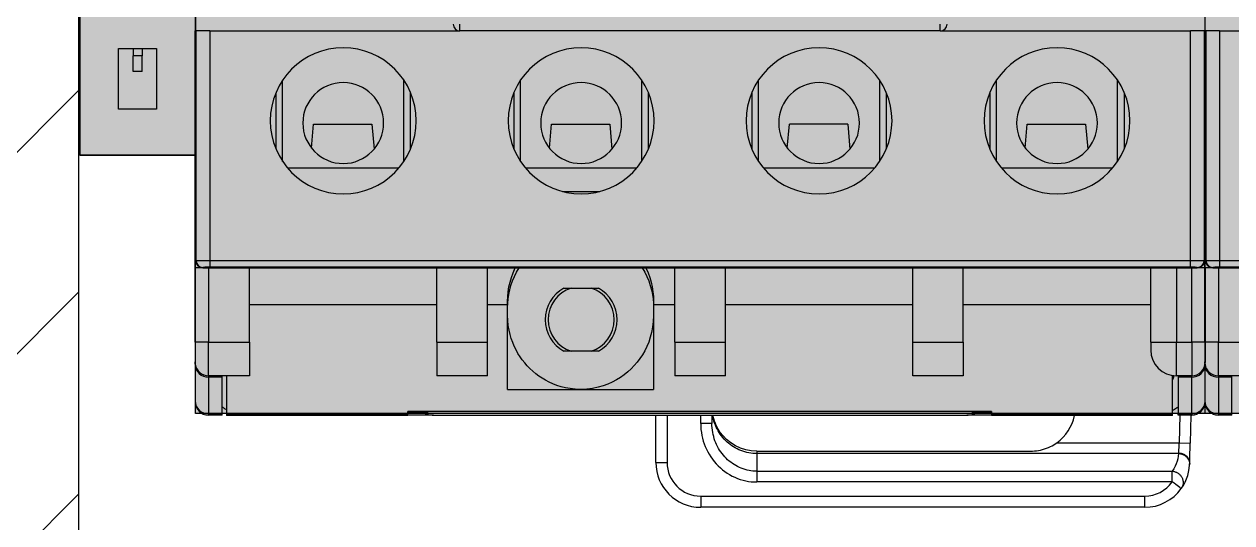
# Model space of a CAD drawing. Extents: x 20 to 1829, y -86 to 701.
# Drawn here: x 1203.9 to 1257.7, y 106.4 to 128.6 of the extents above; entities that cross this region are included whole.
import ezdxf

# ---------------------------------------------------------------- set-up
doc = ezdxf.new("R2010")
doc.units = 0
doc.layers.add('MAIN-1', color=7, linetype='Continuous')
doc.layers.add('SYMS', color=7, linetype='Continuous')

# ---------------------------------------------------------------- blocks, each defined once
blk = doc.blocks.new('clipfix_35_5-select__2', base_point=(-147.547, 71.306))
at = {"color": 7, "linetype": 'Continuous'}
for p, q in [((-147.547, 76.456), (-147.547, 71.306)), ((-141.281, 76.456), (-147.547, 76.456)), ((-141.281, 71.306), (-141.281, 76.456)), ((-140.345, 76.456), (-141.281, 76.456)), ((-140.345, 71.306), (-140.345, 76.456)), ((-140.244, 76.456), (-140.345, 76.456)), ((-140.244, 76.456), (-140.244, 71.306)), ((-139.986, 76.456), (-140.244, 76.456)), ((-139.986, 76.456), (-139.986, 71.306)), ((-132.965, 76.456), (-139.986, 76.456)), ((-132.965, 76.456), (-132.247, 76.456)), ((-132.965, 71.306), (-132.965, 76.456)), ((-132.247, 75.881), (-132.247, 76.456)), ((-132.247, 76.456), (-124.247, 76.456)), ((-124.247, 76.456), (-124.247, 75.881)), ((-124.247, 76.456), (-123.528, 76.456)), ((-123.528, 76.456), (-121.856, 76.456)), ((-123.528, 71.306), (-123.528, 76.456)), ((-120.931, 76.456), (-121.856, 76.456)), ((-121.856, 76.456), (-121.856, 71.306)), ((-115.557, 76.456), (-120.931, 76.456)), ((-120.931, 76.456), (-120.931, 71.306)), ((-115.557, 76.456), (-115.557, 71.306)), ((-114.737, 76.456), (-115.557, 76.456)), ((-114.737, 71.306), (-114.737, 76.456)), ((-114.737, 76.456), (-106.507, 76.456)), ((-106.507, 76.456), (-106.507, 71.306)), ((-106.507, 76.456), (-106.249, 76.456)), ((-106.249, 71.306), (-106.249, 76.456)), ((-106.249, 76.456), (-106.148, 76.456)), ((-105.212, 76.456), (-106.148, 76.456)), ((-106.148, 71.306), (-106.148, 76.456)), ((-105.212, 76.456), (-98.947, 76.456)), ((-105.212, 71.306), (-105.212, 76.456)), ((-98.947, 71.306), (-98.947, 76.456)), ((-132.247, 71.881), (-132.247, 75.881)), ((-132.247, 75.881), (-129.097, 75.881)), ((-129.097, 75.881), (-129.097, 71.881)), ((-127.397, 75.881), (-124.247, 75.881)), ((-127.397, 71.881), (-127.397, 75.881)), ((-124.247, 75.881), (-124.247, 71.881)), ((-120.022, 75.631), (-116.572, 75.631)), ((-120.022, 74.081), (-120.022, 75.631)), ((-116.572, 75.631), (-116.572, 74.081)), ((-144.647, 73.031), (-144.647, 74.731)), ((-144.647, 74.731), (-141.747, 74.731)), ((-141.747, 74.731), (-141.747, 74.081)), ((-137.397, 74.731), (-134.697, 74.731)), ((-137.397, 73.031), (-137.397, 74.731)), ((-134.697, 74.731), (-134.697, 73.031)), ((-111.797, 74.731), (-109.097, 74.731)), ((-111.797, 73.031), (-111.797, 74.731)), ((-109.097, 74.731), (-109.097, 73.031)), ((-103.697, 74.081), (-103.697, 74.731)), ((-103.697, 74.731), (-100.997, 74.731)), ((-100.997, 74.731), (-100.997, 73.031)), ((-142.261, 74.081), (-142.392, 74.081)), ((-142.392, 73.681), (-142.392, 74.081)), ((-142.261, 74.081), (-142.261, 73.681)), ((-142.261, 74.081), (-141.747, 74.081)), ((-141.747, 74.081), (-141.747, 73.681)), ((-120.022, 74.081), (-116.572, 74.081)), ((-120.022, 73.681), (-120.022, 74.081)), ((-116.572, 74.081), (-116.572, 73.681)), ((-103.697, 73.681), (-103.697, 74.081)), ((-103.697, 74.081), (-103.361, 74.081)), ((-103.361, 74.081), (-103.361, 73.681)), ((-102.661, 74.081), (-103.361, 74.081)), ((-102.661, 74.081), (-102.661, 73.681)), ((-142.261, 73.681), (-142.392, 73.681)), ((-142.261, 73.681), (-141.747, 73.681)), ((-141.747, 73.681), (-141.747, 73.031)), ((-120.022, 73.681), (-116.572, 73.681)), ((-120.022, 72.131), (-120.022, 73.681)), ((-116.572, 73.681), (-116.572, 72.131)), ((-103.697, 73.681), (-103.361, 73.681)), ((-103.697, 73.031), (-103.697, 73.681)), ((-102.661, 73.681), (-103.361, 73.681)), ((-141.747, 73.031), (-144.647, 73.031)), ((-134.697, 73.031), (-137.397, 73.031)), ((-109.097, 73.031), (-111.797, 73.031)), ((-100.997, 73.031), (-103.697, 73.031)), ((-116.572, 72.131), (-120.022, 72.131)), ((-129.097, 71.881), (-132.247, 71.881)), ((-132.247, 71.306), (-132.247, 71.881)), ((-124.247, 71.881), (-127.397, 71.881)), ((-124.247, 71.881), (-124.247, 71.306)), ((-141.281, 71.306), (-147.547, 71.306)), ((-140.345, 71.306), (-141.281, 71.306)), ((-140.244, 71.306), (-140.345, 71.306)), ((-139.986, 71.306), (-140.244, 71.306)), ((-132.965, 71.306), (-139.986, 71.306)), ((-132.965, 71.306), (-132.247, 71.306)), ((-132.247, 71.306), (-124.247, 71.306)), ((-124.247, 71.306), (-123.528, 71.306)), ((-123.528, 71.306), (-121.856, 71.306)), ((-121.856, 71.306), (-120.931, 71.306)), ((-120.931, 71.306), (-115.557, 71.306)), ((-115.557, 71.306), (-114.737, 71.306)), ((-114.737, 71.306), (-106.507, 71.306)), ((-106.507, 71.306), (-106.249, 71.306)), ((-106.249, 71.306), (-106.148, 71.306)), ((-105.212, 71.306), (-106.148, 71.306)), ((-105.212, 71.306), (-98.947, 71.306))]:
    blk.add_line(p, q, dxfattribs=at)

msp = doc.modelspace()

# ---------------------------------------------------------------- hatches: boundary and pattern name
at = {"layer": 'SYMS', "true_color": 0x8fbdb9}
h = msp.add_hatch(dxfattribs=at)
h.set_pattern_fill('ANSI31', color=253, scale=2)
h.set_pattern_definition([(45, (-14.827, -493.8804), (-4.490128, 4.490128), [])])
h.paths.add_polyline_path([(1206.354, 335.624), (1181.354, 335.624), (1181.354, 57.088), (1206.354, 57.088)])
h = msp.add_hatch(color=253, dxfattribs=at)
h.dxf.hatch_style = 1
h.paths.add_polyline_path([(1211.538, 111.226), (1256.515, 111.226), (1256.515, 181.726), (1211.538, 181.726)])
h = msp.add_hatch(color=253, dxfattribs=at)
h.dxf.hatch_style = 1
h.paths.add_polyline_path([(1256.526, 111.226), (1301.504, 111.226), (1301.504, 181.726), (1256.526, 181.726)])
h = msp.add_hatch(color=253, dxfattribs=at)
h.dxf.hatch_style = 1
h.paths.add_polyline_path([(1211.538, 171.33), (1206.388, 171.33), (1206.388, 122.73), (1211.538, 122.73)])

# ---------------------------------------------------------------- linework, layer by layer
at = {"layer": 'MAIN-1'}
for p, q in [((1211.526, 131.356), (1211.526, 128.256)), ((1256.515, 131.356), (1256.515, 128.256)), ((1256.526, 128.256), (1256.526, 131.356)), ((1211.875, 128.256), (1211.526, 128.256)), ((1211.526, 117.706), (1211.526, 128.256)), ((1211.576, 118.027), (1211.576, 128.256)), ((1212.176, 128.256), (1211.875, 128.256)), ((1212.176, 128.256), (1223.326, 128.256)), ((1212.176, 128.256), (1212.176, 118.043)), ((1223.326, 128.256), (1223.326, 128.556)), ((1244.726, 128.256), (1223.326, 128.256)), ((1244.726, 128.256), (1244.726, 128.556)), ((1244.726, 128.256), (1255.876, 128.256)), ((1255.876, 118.043), (1255.876, 128.256)), ((1256.178, 128.256), (1255.876, 128.256)), ((1256.526, 128.256), (1256.177, 128.256)), ((1256.476, 128.256), (1256.476, 118.027)), ((1256.864, 128.256), (1256.515, 128.256)), ((1256.515, 117.706), (1256.515, 128.256)), ((1256.526, 117.706), (1256.526, 128.256)), ((1256.565, 118.027), (1256.565, 128.256)), ((1257.165, 128.256), (1256.864, 128.256)), ((1257.165, 128.256), (1268.315, 128.256)), ((1257.165, 128.256), (1257.165, 118.043)), ((1215.426, 122.447), (1215.426, 126.065)), ((1220.826, 122.447), (1220.826, 126.065)), ((1226.026, 122.447), (1226.026, 126.065)), ((1231.426, 122.447), (1231.426, 126.065)), ((1236.626, 122.447), (1236.626, 126.065)), ((1242.026, 122.447), (1242.026, 126.065)), ((1247.226, 122.447), (1247.226, 126.065)), ((1252.626, 122.447), (1252.626, 126.065)), ((1215.126, 125.506), (1215.126, 123.006)), ((1217.138, 125.66), (1217.138, 125.66)), ((1217.301, 125.755), (1217.301, 125.755)), ((1221.126, 123.006), (1221.126, 125.506)), ((1225.726, 125.506), (1225.726, 123.006)), ((1231.726, 123.006), (1231.726, 125.506)), ((1236.326, 125.506), (1236.326, 123.006)), ((1242.326, 123.006), (1242.326, 125.506)), ((1246.926, 125.506), (1246.926, 123.006)), ((1252.926, 123.006), (1252.926, 125.506)), ((1216.71, 123.045), (1216.801, 124.112)), ((1216.801, 124.112), (1219.401, 124.112)), ((1219.401, 124.112), (1219.498, 122.99)), ((1227.31, 123.045), (1227.401, 124.112)), ((1227.401, 124.112), (1230.001, 124.112)), ((1230.001, 124.112), (1230.098, 122.99)), ((1237.91, 123.045), (1238.001, 124.112)), ((1240.601, 124.112), (1238.001, 124.112)), ((1240.601, 124.112), (1240.698, 122.99)), ((1248.51, 123.045), (1248.601, 124.112)), ((1248.601, 124.112), (1251.201, 124.112)), ((1251.201, 124.112), (1251.298, 122.99)), ((1215.646, 122.156), (1220.607, 122.156)), ((1226.246, 122.156), (1231.207, 122.156)), ((1236.846, 122.156), (1241.807, 122.156)), ((1247.446, 122.156), (1252.407, 122.156)), ((1227.895, 121.114), (1229.558, 121.114)), ((1211.576, 118.027), (1211.577, 118.028)), ((1211.576, 118.027), (1211.576, 118.006)), ((1211.576, 118.027), (1211.576, 118.027)), ((1211.576, 118.027), (1211.576, 118.027)), ((1211.576, 118.027), (1211.576, 118.027)), ((1211.576, 118.027), (1211.576, 118.027)), ((1211.576, 118.027), (1211.576, 118.027)), ((1211.576, 118.027), (1211.576, 118.027)), ((1211.577, 117.992), (1211.576, 118.006)), ((1211.577, 118.028), (1211.579, 118.029)), ((1211.577, 118.027), (1211.577, 118.027)), ((1211.577, 118.027), (1211.577, 118.026)), ((1211.577, 118.026), (1211.577, 118.026)), ((1211.577, 118.026), (1211.577, 118.025)), ((1211.577, 118.025), (1211.577, 118.025)), ((1211.577, 118.025), (1211.577, 118.024)), ((1211.578, 117.978), (1211.577, 117.992)), ((1211.579, 117.964), (1211.578, 117.978)), ((1211.579, 118.029), (1211.582, 118.029)), ((1211.582, 117.95), (1211.579, 117.964)), ((1211.582, 118.029), (1211.587, 118.03)), ((1211.584, 117.937), (1211.582, 117.95)), ((1211.588, 117.924), (1211.584, 117.937)), ((1211.587, 118.03), (1211.593, 118.031)), ((1211.592, 117.91), (1211.588, 117.924)), ((1211.597, 117.898), (1211.592, 117.91)), ((1211.593, 118.031), (1211.6, 118.031)), ((1211.602, 117.885), (1211.597, 117.898)), ((1211.6, 118.031), (1211.608, 118.032)), ((1211.608, 117.872), (1211.602, 117.885)), ((1211.608, 118.032), (1211.617, 118.033)), ((1211.614, 117.86), (1211.608, 117.872)), ((1211.622, 117.848), (1211.614, 117.86)), ((1211.617, 118.033), (1211.628, 118.033)), ((1211.629, 117.836), (1211.622, 117.848)), ((1211.628, 118.033), (1211.64, 118.034)), ((1211.637, 117.825), (1211.629, 117.836)), ((1211.64, 118.034), (1211.652, 118.035)), ((1211.652, 118.035), (1211.667, 118.035)), ((1211.667, 118.035), (1211.682, 118.036)), ((1211.682, 118.036), (1211.698, 118.037)), ((1211.698, 118.037), (1211.715, 118.037)), ((1211.715, 118.037), (1211.733, 118.038)), ((1211.733, 118.038), (1211.752, 118.038)), ((1211.752, 118.038), (1211.772, 118.039)), ((1211.772, 118.039), (1211.793, 118.039)), ((1211.793, 118.039), (1211.815, 118.04)), ((1211.815, 118.04), (1211.837, 118.04)), ((1211.837, 118.04), (1211.86, 118.04)), ((1211.86, 118.04), (1211.884, 118.041)), ((1211.884, 118.041), (1211.909, 118.041)), ((1211.909, 118.041), (1211.934, 118.041)), ((1211.934, 118.041), (1211.959, 118.042)), ((1211.959, 118.042), (1211.986, 118.042)), ((1211.986, 118.042), (1212.012, 118.042)), ((1212.012, 118.042), (1212.039, 118.042)), ((1212.039, 118.042), (1212.066, 118.042)), ((1212.066, 118.042), (1212.093, 118.043)), ((1212.093, 118.043), (1212.121, 118.043)), ((1212.121, 118.043), (1212.149, 118.043)), ((1212.149, 118.043), (1212.176, 118.043)), ((1212.176, 118.043), (1255.876, 118.043)), ((1212.176, 118.043), (1212.176, 117.743)), ((1255.876, 117.743), (1255.876, 118.043)), ((1255.876, 118.043), (1255.904, 118.043)), ((1255.904, 118.043), (1255.932, 118.043)), ((1255.932, 118.043), (1255.96, 118.043)), ((1255.96, 118.043), (1255.987, 118.042)), ((1255.987, 118.042), (1256.014, 118.042)), ((1256.014, 118.042), (1256.041, 118.042)), ((1256.041, 118.042), (1256.067, 118.042)), ((1256.067, 118.042), (1256.093, 118.042)), ((1256.093, 118.042), (1256.119, 118.041)), ((1256.119, 118.041), (1256.144, 118.041)), ((1256.144, 118.041), (1256.169, 118.041)), ((1256.169, 118.041), (1256.192, 118.04)), ((1256.192, 118.04), (1256.216, 118.04)), ((1256.216, 118.04), (1256.238, 118.04)), ((1256.238, 118.04), (1256.26, 118.039)), ((1256.26, 118.039), (1256.281, 118.039)), ((1256.281, 118.039), (1256.301, 118.038)), ((1256.301, 118.038), (1256.32, 118.038)), ((1256.32, 118.038), (1256.338, 118.037)), ((1256.338, 118.037), (1256.355, 118.037)), ((1256.355, 118.037), (1256.371, 118.036)), ((1256.371, 118.036), (1256.386, 118.035)), ((1256.386, 118.035), (1256.4, 118.035)), ((1256.4, 118.035), (1256.413, 118.034)), ((1256.413, 118.034), (1256.425, 118.033)), ((1256.427, 117.841), (1256.419, 117.829)), ((1256.425, 118.033), (1256.436, 118.033)), ((1256.434, 117.852), (1256.427, 117.841)), ((1256.441, 117.864), (1256.434, 117.852)), ((1256.436, 118.033), (1256.445, 118.032)), ((1256.447, 117.876), (1256.441, 117.864)), ((1256.445, 118.032), (1256.453, 118.031)), ((1256.452, 117.888), (1256.447, 117.876)), ((1256.457, 117.901), (1256.452, 117.888)), ((1256.453, 118.031), (1256.46, 118.031)), ((1256.462, 117.913), (1256.457, 117.901)), ((1256.46, 118.031), (1256.466, 118.03)), ((1256.466, 117.926), (1256.462, 117.913)), ((1256.466, 118.03), (1256.471, 118.029)), ((1256.469, 117.939), (1256.466, 117.926)), ((1256.472, 117.952), (1256.469, 117.939)), ((1256.471, 118.029), (1256.474, 118.029)), ((1256.474, 117.965), (1256.472, 117.952)), ((1256.474, 118.029), (1256.476, 118.028)), ((1256.475, 117.979), (1256.474, 117.965)), ((1256.476, 117.992), (1256.475, 117.979)), ((1256.476, 118.028), (1256.476, 118.027)), ((1256.476, 118.027), (1256.476, 118.027)), ((1256.476, 118.027), (1256.476, 118.027)), ((1256.476, 118.027), (1256.476, 118.027)), ((1256.476, 118.027), (1256.476, 118.027)), ((1256.476, 118.027), (1256.476, 118.027)), ((1256.476, 118.027), (1256.476, 118.027)), ((1256.476, 118.006), (1256.476, 118.027)), ((1256.476, 118.027), (1256.476, 118.027)), ((1256.476, 118.027), (1256.476, 118.026)), ((1256.476, 118.026), (1256.476, 118.026)), ((1256.476, 118.026), (1256.476, 118.025)), ((1256.476, 118.025), (1256.476, 118.025)), ((1256.476, 118.025), (1256.476, 118.024)), ((1256.476, 118.006), (1256.476, 117.992)), ((1256.565, 118.027), (1256.566, 118.028)), ((1256.565, 118.027), (1256.565, 118.006)), ((1256.565, 118.027), (1256.565, 118.027)), ((1256.565, 118.027), (1256.565, 118.027)), ((1256.565, 118.027), (1256.565, 118.027)), ((1256.565, 118.027), (1256.565, 118.027)), ((1256.565, 118.027), (1256.565, 118.027)), ((1256.565, 118.027), (1256.565, 118.027)), ((1256.565, 118.027), (1256.565, 118.027)), ((1256.565, 118.027), (1256.565, 118.026)), ((1256.565, 118.026), (1256.565, 118.026)), ((1256.565, 118.026), (1256.565, 118.025)), ((1256.565, 118.025), (1256.565, 118.025)), ((1256.565, 118.025), (1256.565, 118.024)), ((1256.566, 117.992), (1256.565, 118.006)), ((1256.566, 118.028), (1256.568, 118.029)), ((1256.567, 117.978), (1256.566, 117.992)), ((1256.568, 117.964), (1256.567, 117.978)), ((1256.568, 118.029), (1256.571, 118.029)), ((1256.57, 117.95), (1256.568, 117.964)), ((1256.573, 117.937), (1256.57, 117.95)), ((1256.571, 118.029), (1256.576, 118.03)), ((1256.577, 117.924), (1256.573, 117.937)), ((1256.576, 118.03), (1256.581, 118.031)), ((1256.581, 117.91), (1256.577, 117.924)), ((1256.581, 118.031), (1256.588, 118.031)), ((1256.586, 117.898), (1256.581, 117.91)), ((1256.591, 117.885), (1256.586, 117.898)), ((1256.588, 118.031), (1256.597, 118.032)), ((1256.597, 117.872), (1256.591, 117.885)), ((1256.597, 118.032), (1256.606, 118.033)), ((1256.603, 117.86), (1256.597, 117.872)), ((1256.61, 117.848), (1256.603, 117.86)), ((1256.606, 118.033), (1256.617, 118.033)), ((1256.618, 117.836), (1256.61, 117.848)), ((1256.617, 118.033), (1256.628, 118.034)), ((1256.626, 117.825), (1256.618, 117.836)), ((1256.628, 118.034), (1256.641, 118.035)), ((1256.641, 118.035), (1256.655, 118.035)), ((1256.655, 118.035), (1256.67, 118.036)), ((1256.67, 118.036), (1256.687, 118.037)), ((1256.687, 118.037), (1256.704, 118.037)), ((1256.704, 118.037), (1256.722, 118.038)), ((1256.722, 118.038), (1256.741, 118.038)), ((1256.741, 118.038), (1256.761, 118.039)), ((1256.761, 118.039), (1256.782, 118.039)), ((1256.782, 118.039), (1256.804, 118.04)), ((1256.804, 118.04), (1256.826, 118.04)), ((1256.826, 118.04), (1256.849, 118.04)), ((1256.849, 118.04), (1256.873, 118.041)), ((1256.873, 118.041), (1256.898, 118.041)), ((1256.898, 118.041), (1256.923, 118.041)), ((1256.923, 118.041), (1256.948, 118.042)), ((1256.948, 118.042), (1256.974, 118.042)), ((1256.974, 118.042), (1257.001, 118.042)), ((1257.001, 118.042), (1257.028, 118.042)), ((1257.028, 118.042), (1257.055, 118.042)), ((1257.055, 118.042), (1257.082, 118.043)), ((1257.082, 118.043), (1257.11, 118.043)), ((1257.11, 118.043), (1257.138, 118.043)), ((1257.138, 118.043), (1257.165, 118.043)), ((1257.165, 118.043), (1300.865, 118.043)), ((1257.165, 118.043), (1257.165, 117.743)), ((1211.526, 114.406), (1211.526, 117.706)), ((1212.126, 117.706), (1211.526, 117.706)), ((1211.646, 117.814), (1211.637, 117.825)), ((1211.655, 117.804), (1211.646, 117.814)), ((1211.664, 117.794), (1211.655, 117.804)), ((1211.674, 117.784), (1211.664, 117.794)), ((1211.685, 117.775), (1211.674, 117.784)), ((1211.696, 117.766), (1211.685, 117.775)), ((1211.707, 117.758), (1211.696, 117.766)), ((1211.719, 117.751), (1211.707, 117.758)), ((1211.731, 117.744), (1211.719, 117.751)), ((1211.743, 117.737), (1211.731, 117.744)), ((1211.756, 117.731), (1211.743, 117.737)), ((1211.768, 117.726), (1211.756, 117.731)), ((1211.781, 117.721), (1211.768, 117.726)), ((1211.794, 117.717), (1211.781, 117.721)), ((1211.808, 117.714), (1211.794, 117.717)), ((1211.821, 117.711), (1211.808, 117.714)), ((1211.835, 117.709), (1211.821, 117.711)), ((1211.848, 117.707), (1211.835, 117.709)), ((1211.862, 117.706), (1211.848, 117.707)), ((1211.876, 117.706), (1211.862, 117.706)), ((1211.876, 117.727), (1211.876, 117.706)), ((1211.876, 117.706), (1256.176, 117.706)), ((1212.126, 117.706), (1212.126, 114.406)), ((1255.876, 117.743), (1212.176, 117.743)), ((1213.951, 114.406), (1213.951, 117.706)), ((1222.301, 114.406), (1222.301, 117.706)), ((1224.551, 114.406), (1224.551, 117.706)), ((1225.619, 117.286), (1225.697, 117.497)), ((1225.669, 117.129), (1225.751, 117.325)), ((1225.697, 117.497), (1225.79, 117.706)), ((1225.751, 117.325), (1225.847, 117.518)), ((1225.847, 117.518), (1225.957, 117.706)), ((1231.446, 117.706), (1231.556, 117.518)), ((1231.556, 117.518), (1231.652, 117.325)), ((1231.613, 117.706), (1231.706, 117.497)), ((1231.652, 117.325), (1231.734, 117.129)), ((1231.706, 117.497), (1231.784, 117.286)), ((1232.901, 114.406), (1232.901, 117.706)), ((1235.151, 114.406), (1235.151, 117.706)), ((1243.501, 114.406), (1243.501, 117.706)), ((1245.751, 114.406), (1245.751, 117.706)), ((1254.101, 114.406), (1254.101, 117.706)), ((1255.251, 117.706), (1255.251, 114.406)), ((1255.926, 114.406), (1255.926, 117.706)), ((1256.526, 117.706), (1255.926, 117.706)), ((1256.176, 117.706), (1256.176, 117.727)), ((1256.19, 117.706), (1256.176, 117.706)), ((1256.204, 117.707), (1256.19, 117.706)), ((1256.217, 117.708), (1256.204, 117.707)), ((1256.23, 117.71), (1256.217, 117.708)), ((1256.243, 117.713), (1256.23, 117.71)), ((1256.256, 117.716), (1256.243, 117.713)), ((1256.269, 117.72), (1256.256, 117.716)), ((1256.282, 117.725), (1256.269, 117.72)), ((1256.294, 117.73), (1256.282, 117.725)), ((1256.306, 117.735), (1256.294, 117.73)), ((1256.318, 117.741), (1256.306, 117.735)), ((1256.33, 117.748), (1256.318, 117.741)), ((1256.342, 117.755), (1256.33, 117.748)), ((1256.353, 117.763), (1256.342, 117.755)), ((1256.363, 117.771), (1256.353, 117.763)), ((1256.374, 117.78), (1256.363, 117.771)), ((1256.384, 117.789), (1256.374, 117.78)), ((1256.393, 117.798), (1256.384, 117.789)), ((1256.402, 117.808), (1256.393, 117.798)), ((1256.411, 117.819), (1256.402, 117.808)), ((1256.419, 117.829), (1256.411, 117.819)), ((1256.515, 114.406), (1256.515, 117.706)), ((1257.115, 117.706), (1256.515, 117.706)), ((1256.526, 117.706), (1256.526, 114.406)), ((1256.635, 117.814), (1256.626, 117.825)), ((1256.644, 117.804), (1256.635, 117.814)), ((1256.653, 117.794), (1256.644, 117.804)), ((1256.663, 117.784), (1256.653, 117.794)), ((1256.674, 117.775), (1256.663, 117.784)), ((1256.685, 117.766), (1256.674, 117.775)), ((1256.696, 117.758), (1256.685, 117.766)), ((1256.708, 117.751), (1256.696, 117.758)), ((1256.72, 117.744), (1256.708, 117.751)), ((1256.732, 117.737), (1256.72, 117.744)), ((1256.744, 117.731), (1256.732, 117.737)), ((1256.757, 117.726), (1256.744, 117.731)), ((1256.77, 117.721), (1256.757, 117.726)), ((1256.783, 117.717), (1256.77, 117.721)), ((1256.796, 117.714), (1256.783, 117.717)), ((1256.81, 117.711), (1256.796, 117.714)), ((1256.823, 117.709), (1256.81, 117.711)), ((1256.837, 117.707), (1256.823, 117.709)), ((1256.851, 117.706), (1256.837, 117.707)), ((1256.865, 117.706), (1256.851, 117.706)), ((1256.865, 117.727), (1256.865, 117.706)), ((1256.865, 117.706), (1301.165, 117.706)), ((1257.115, 117.706), (1257.115, 114.406)), ((1300.865, 117.743), (1257.165, 117.743)), ((1225.477, 116.648), (1225.51, 116.86)), ((1225.51, 116.86), (1225.557, 117.073)), ((1225.545, 116.731), (1225.6, 116.93)), ((1225.557, 117.073), (1225.619, 117.286)), ((1225.6, 116.93), (1225.669, 117.129)), ((1227.952, 116.806), (1229.501, 116.806)), ((1231.734, 117.129), (1231.803, 116.93)), ((1231.784, 117.286), (1231.846, 117.073)), ((1231.803, 116.93), (1231.858, 116.731)), ((1231.846, 117.073), (1231.893, 116.86)), ((1231.893, 116.86), (1231.926, 116.648)), ((1225.451, 116.235), (1225.458, 116.44)), ((1225.451, 116.082), (1225.451, 116.235)), ((1225.457, 116.138), (1225.474, 116.333)), ((1225.458, 116.44), (1225.477, 116.648)), ((1225.474, 116.333), (1225.503, 116.531)), ((1225.503, 116.531), (1225.545, 116.731)), ((1231.858, 116.731), (1231.9, 116.531)), ((1231.9, 116.531), (1231.929, 116.333)), ((1231.926, 116.648), (1231.945, 116.44)), ((1231.929, 116.333), (1231.946, 116.138)), ((1231.945, 116.44), (1231.951, 116.235)), ((1231.951, 116.235), (1231.951, 116.082)), ((1213.951, 116.082), (1222.301, 116.082)), ((1224.551, 116.082), (1225.451, 116.082)), ((1225.451, 115.947), (1225.457, 116.138)), ((1225.451, 112.303), (1225.451, 116.082)), ((1231.946, 116.138), (1231.951, 115.947)), ((1231.951, 116.082), (1232.901, 116.082)), ((1231.951, 116.082), (1231.951, 112.303)), ((1235.151, 116.082), (1243.501, 116.082)), ((1245.751, 116.082), (1254.101, 116.082)), ((1225.459, 115.363), (1225.451, 115.592)), ((1225.481, 115.148), (1225.459, 115.363)), ((1225.515, 114.944), (1225.481, 115.148)), ((1231.941, 115.325), (1231.911, 115.076)), ((1231.951, 115.592), (1231.941, 115.325)), ((1225.56, 114.75), (1225.515, 114.944)), ((1225.614, 114.565), (1225.56, 114.75)), ((1231.806, 114.621), (1231.735, 114.411)), ((1231.866, 114.842), (1231.806, 114.621)), ((1231.911, 115.076), (1231.866, 114.842)), ((1211.526, 114.406), (1211.526, 113.536)), ((1212.126, 114.406), (1211.526, 114.406)), ((1212.126, 112.906), (1212.126, 114.406)), ((1212.126, 114.406), (1213.951, 114.406)), ((1213.951, 114.406), (1213.951, 112.906)), ((1222.301, 114.406), (1222.301, 112.906)), ((1222.301, 114.406), (1224.551, 114.406)), ((1224.551, 112.906), (1224.551, 114.406)), ((1225.677, 114.389), (1225.614, 114.565)), ((1225.748, 114.22), (1225.677, 114.389)), ((1225.826, 114.058), (1225.748, 114.22)), ((1231.652, 114.213), (1231.559, 114.024)), ((1231.735, 114.411), (1231.652, 114.213)), ((1232.901, 114.406), (1232.901, 112.906)), ((1232.901, 114.406), (1235.151, 114.406)), ((1235.151, 112.906), (1235.151, 114.406)), ((1243.501, 112.906), (1243.501, 114.406)), ((1243.501, 114.406), (1245.751, 114.406)), ((1245.751, 114.406), (1245.751, 112.906)), ((1254.101, 114.406), (1255.251, 114.406)), ((1254.101, 114.406), (1254.101, 114.056)), ((1255.251, 114.406), (1255.926, 114.406)), ((1255.251, 112.906), (1255.251, 114.406)), ((1255.926, 114.406), (1255.926, 112.906)), ((1256.526, 114.406), (1255.926, 114.406)), ((1256.515, 114.406), (1256.515, 113.536)), ((1257.115, 114.406), (1256.515, 114.406)), ((1256.526, 114.406), (1256.526, 113.506)), ((1257.115, 112.906), (1257.115, 114.406)), ((1257.115, 114.406), (1258.94, 114.406)), ((1211.527, 113.513), (1211.526, 113.536)), ((1225.912, 113.903), (1225.826, 114.058)), ((1226.005, 113.755), (1225.912, 113.903)), ((1226.105, 113.614), (1226.005, 113.755)), ((1226.211, 113.479), (1226.105, 113.614)), ((1229.501, 114.006), (1227.952, 114.006)), ((1231.343, 113.675), (1231.22, 113.514)), ((1231.455, 113.845), (1231.343, 113.675)), ((1231.559, 114.024), (1231.455, 113.845)), ((1256.515, 113.513), (1256.515, 113.536)), ((1211.526, 113.506), (1211.526, 113.409)), ((1211.526, 113.409), (1211.526, 111.78)), ((1211.527, 113.491), (1211.527, 113.513)), ((1211.528, 113.471), (1211.527, 113.491)), ((1211.529, 113.452), (1211.528, 113.471)), ((1211.531, 113.435), (1211.529, 113.452)), ((1211.533, 113.42), (1211.531, 113.435)), ((1226.324, 113.35), (1226.211, 113.479)), ((1226.443, 113.227), (1226.324, 113.35)), ((1226.569, 113.11), (1226.443, 113.227)), ((1226.701, 113), (1226.569, 113.11)), ((1226.84, 112.895), (1226.701, 113)), ((1230.8, 113.081), (1230.643, 112.953)), ((1230.949, 113.217), (1230.8, 113.081)), ((1231.089, 113.361), (1230.949, 113.217)), ((1231.22, 113.514), (1231.089, 113.361)), ((1256.516, 113.491), (1256.515, 113.513)), ((1256.515, 113.506), (1256.515, 113.409)), ((1256.515, 113.409), (1256.515, 111.78)), ((1256.517, 113.471), (1256.516, 113.491)), ((1256.518, 113.452), (1256.517, 113.471)), ((1256.52, 113.435), (1256.518, 113.452)), ((1256.521, 113.42), (1256.52, 113.435)), ((1256.526, 113.409), (1256.526, 113.502)), ((1256.526, 111.78), (1256.526, 113.409)), ((1212.126, 112.906), (1212.126, 112.845)), ((1213.951, 112.906), (1212.126, 112.906)), ((1212.126, 112.845), (1212.126, 111.216)), ((1212.726, 112.845), (1212.126, 112.845)), ((1212.726, 112.845), (1212.726, 112.906)), ((1212.726, 111.216), (1212.726, 112.845)), ((1212.926, 112.906), (1212.926, 111.208)), ((1224.551, 112.906), (1222.301, 112.906)), ((1226.986, 112.798), (1226.84, 112.895)), ((1227.139, 112.708), (1226.986, 112.798)), ((1227.3, 112.625), (1227.139, 112.708)), ((1227.469, 112.549), (1227.3, 112.625)), ((1227.647, 112.481), (1227.469, 112.549)), ((1227.834, 112.423), (1227.647, 112.481)), ((1229.7, 112.463), (1229.477, 112.398)), ((1229.911, 112.54), (1229.7, 112.463)), ((1230.11, 112.628), (1229.911, 112.54)), ((1230.298, 112.727), (1230.11, 112.628)), ((1230.475, 112.835), (1230.298, 112.727)), ((1230.643, 112.953), (1230.475, 112.835)), ((1235.151, 112.906), (1232.901, 112.906)), ((1245.751, 112.906), (1243.501, 112.906)), ((1255.076, 111.208), (1255.076, 112.919)), ((1255.926, 112.906), (1255.251, 112.906)), ((1255.326, 112.906), (1255.326, 112.845)), ((1255.326, 112.845), (1255.326, 111.216)), ((1255.926, 112.845), (1255.326, 112.845)), ((1255.926, 112.845), (1255.926, 112.906)), ((1255.926, 111.216), (1255.926, 112.845)), ((1257.115, 112.906), (1257.115, 112.845)), ((1258.94, 112.906), (1257.115, 112.906)), ((1257.115, 112.845), (1257.115, 111.216)), ((1257.715, 112.845), (1257.115, 112.845)), ((1257.715, 112.845), (1257.715, 112.906)), ((1257.715, 111.216), (1257.715, 112.845)), ((1225.451, 112.303), (1228.701, 112.303)), ((1228.031, 112.374), (1227.834, 112.423)), ((1228.239, 112.336), (1228.031, 112.374)), ((1228.462, 112.312), (1228.239, 112.336)), ((1228.701, 112.303), (1228.462, 112.312)), ((1228.981, 112.315), (1228.701, 112.303)), ((1228.701, 112.303), (1231.951, 112.303)), ((1229.238, 112.348), (1228.981, 112.315)), ((1229.477, 112.398), (1229.238, 112.348)), ((1211.526, 111.78), (1211.526, 111.756)), ((1212.726, 111.532), (1212.759, 111.509)), ((1212.759, 111.509), (1212.791, 111.487)), ((1212.791, 111.487), (1212.825, 111.465)), ((1212.825, 111.465), (1212.858, 111.445)), ((1212.858, 111.445), (1212.892, 111.425)), ((1212.892, 111.425), (1212.926, 111.405)), ((1255.076, 111.378), (1255.12, 111.401)), ((1255.12, 111.401), (1255.162, 111.425)), ((1255.162, 111.425), (1255.204, 111.45)), ((1255.204, 111.45), (1255.246, 111.477)), ((1255.246, 111.477), (1255.286, 111.504)), ((1255.286, 111.504), (1255.326, 111.532)), ((1256.515, 111.78), (1256.515, 111.756)), ((1256.526, 111.756), (1256.526, 111.78)), ((1212.126, 111.216), (1212.126, 111.156)), ((1212.126, 111.216), (1212.726, 111.216)), ((1212.726, 111.156), (1212.126, 111.156)), ((1212.726, 111.156), (1212.726, 111.216)), ((1212.926, 111.208), (1212.926, 111.135)), ((1212.926, 111.208), (1221.001, 111.208)), ((1221.001, 111.135), (1212.926, 111.135)), ((1221.001, 111.208), (1221.001, 111.317)), ((1247.001, 111.317), (1221.001, 111.317)), ((1221.001, 111.306), (1221.916, 111.306)), ((1221.001, 111.135), (1221.001, 111.208)), ((1222.151, 111.156), (1221.001, 111.156)), ((1222.151, 111.156), (1222.442, 111.156)), ((1222.443, 111.156), (1245.61, 111.156)), ((1232.051, 109.056), (1232.051, 111.156)), ((1232.551, 111.156), (1232.551, 109.056)), ((1234.051, 110.792), (1234.051, 111.156)), ((1234.551, 111.156), (1234.551, 110.792)), ((1234.596, 111.064), (1234.579, 111.156)), ((1234.61, 111.077), (1234.592, 111.156)), ((1234.617, 110.973), (1234.596, 111.064)), ((1234.633, 110.989), (1234.61, 111.077)), ((1234.642, 110.884), (1234.617, 110.973)), ((1234.665, 110.892), (1234.633, 110.989)), ((1234.671, 110.797), (1234.642, 110.884)), ((1234.706, 110.784), (1234.665, 110.892)), ((1245.611, 111.156), (1245.902, 111.156)), ((1247.001, 111.156), (1245.902, 111.156)), ((1246.137, 111.306), (1247.001, 111.306)), ((1247.001, 111.317), (1247.001, 111.208)), ((1247.001, 111.208), (1255.076, 111.208)), ((1247.001, 111.208), (1247.001, 111.135)), ((1255.076, 111.135), (1247.001, 111.135)), ((1255.076, 111.135), (1255.076, 111.208)), ((1255.326, 111.156), (1255.326, 111.216)), ((1255.326, 111.216), (1255.926, 111.216)), ((1255.926, 111.156), (1255.326, 111.156)), ((1255.393, 111.156), (1255.361, 109.928)), ((1255.893, 111.156), (1255.861, 109.915)), ((1255.926, 111.216), (1255.926, 111.156)), ((1257.115, 111.216), (1257.115, 111.156)), ((1257.115, 111.216), (1257.715, 111.216)), ((1257.715, 111.156), (1257.115, 111.156)), ((1257.715, 111.156), (1257.715, 111.216)), ((1234.051, 110.792), (1234.055, 110.654)), ((1234.551, 110.792), (1234.051, 110.792)), ((1234.055, 110.654), (1234.065, 110.519)), ((1234.065, 110.519), (1234.082, 110.386)), ((1234.082, 110.386), (1234.105, 110.255)), ((1234.554, 110.69), (1234.551, 110.792)), ((1234.561, 110.589), (1234.554, 110.69)), ((1234.572, 110.489), (1234.561, 110.589)), ((1234.587, 110.391), (1234.572, 110.489)), ((1234.607, 110.295), (1234.587, 110.391)), ((1234.704, 110.711), (1234.671, 110.797)), ((1234.74, 110.627), (1234.704, 110.711)), ((1234.761, 110.665), (1234.706, 110.784)), ((1234.78, 110.545), (1234.74, 110.627)), ((1234.832, 110.534), (1234.761, 110.665)), ((1234.823, 110.464), (1234.78, 110.545)), ((1234.871, 110.386), (1234.823, 110.464)), ((1234.925, 110.391), (1234.832, 110.534)), ((1234.922, 110.308), (1234.871, 110.386)), ((1234.977, 110.233), (1234.922, 110.308)), ((1235.048, 110.237), (1234.925, 110.391)), ((1234.105, 110.255), (1234.134, 110.127)), ((1234.134, 110.127), (1234.169, 110.001)), ((1234.169, 110.001), (1234.21, 109.878)), ((1234.21, 109.878), (1234.256, 109.758)), ((1234.63, 110.201), (1234.607, 110.295)), ((1234.657, 110.109), (1234.63, 110.201)), ((1234.688, 110.019), (1234.657, 110.109)), ((1234.722, 109.932), (1234.688, 110.019)), ((1234.76, 109.846), (1234.722, 109.932)), ((1234.801, 109.762), (1234.76, 109.846)), ((1234.846, 109.68), (1234.801, 109.762)), ((1235.035, 110.161), (1234.977, 110.233)), ((1235.097, 110.091), (1235.035, 110.161)), ((1235.206, 110.076), (1235.048, 110.237)), ((1235.16, 110.025), (1235.097, 110.091)), ((1235.226, 109.962), (1235.16, 110.025)), ((1235.396, 109.923), (1235.206, 110.076)), ((1235.294, 109.903), (1235.226, 109.962)), ((1235.365, 109.848), (1235.294, 109.903)), ((1235.438, 109.795), (1235.365, 109.848)), ((1235.606, 109.793), (1235.396, 109.923)), ((1235.514, 109.746), (1235.438, 109.795)), ((1235.829, 109.691), (1235.606, 109.793)), ((1249.629, 109.759), (1249.708, 109.799)), ((1249.708, 109.799), (1249.781, 109.841)), ((1249.781, 109.841), (1249.85, 109.884)), ((1249.85, 109.884), (1249.914, 109.928)), ((1249.914, 109.928), (1255.361, 109.928)), ((1255.353, 109.779), (1255.352, 109.751)), ((1255.355, 109.809), (1255.353, 109.779)), ((1255.356, 109.838), (1255.355, 109.809)), ((1255.358, 109.868), (1255.356, 109.838)), ((1255.359, 109.898), (1255.358, 109.868)), ((1255.361, 109.928), (1255.359, 109.898)), ((1255.361, 109.928), (1255.861, 109.915)), ((1255.855, 109.718), (1255.857, 109.783)), ((1255.857, 109.783), (1255.859, 109.849)), ((1255.859, 109.849), (1255.861, 109.915)), ((1234.256, 109.758), (1234.308, 109.641)), ((1234.308, 109.641), (1234.365, 109.526)), ((1234.365, 109.526), (1234.429, 109.414)), ((1234.429, 109.414), (1234.499, 109.303)), ((1234.499, 109.303), (1234.576, 109.194)), ((1234.894, 109.6), (1234.846, 109.68)), ((1234.946, 109.522), (1234.894, 109.6)), ((1235.002, 109.446), (1234.946, 109.522)), ((1235.061, 109.373), (1235.002, 109.446)), ((1235.122, 109.303), (1235.061, 109.373)), ((1235.185, 109.236), (1235.122, 109.303)), ((1235.251, 109.174), (1235.185, 109.236)), ((1235.593, 109.699), (1235.514, 109.746)), ((1235.675, 109.656), (1235.593, 109.699)), ((1235.758, 109.617), (1235.675, 109.656)), ((1235.843, 109.582), (1235.758, 109.617)), ((1236.064, 109.616), (1235.829, 109.691)), ((1235.93, 109.55), (1235.843, 109.582)), ((1236.018, 109.523), (1235.93, 109.55)), ((1236.106, 109.5), (1236.018, 109.523)), ((1236.306, 109.571), (1236.064, 109.616)), ((1236.195, 109.482), (1236.106, 109.5)), ((1236.285, 109.467), (1236.195, 109.482)), ((1236.374, 109.457), (1236.285, 109.467)), ((1236.551, 109.556), (1236.306, 109.571)), ((1236.463, 109.451), (1236.374, 109.457)), ((1236.551, 109.449), (1236.463, 109.451)), ((1236.551, 109.556), (1248.751, 109.556)), ((1236.551, 109.556), (1236.551, 109.449)), ((1255.335, 109.449), (1236.551, 109.449)), ((1236.551, 109.449), (1236.551, 108.662)), ((1248.751, 109.556), (1248.841, 109.558)), ((1248.841, 109.558), (1248.93, 109.564)), ((1248.93, 109.564), (1249.019, 109.574)), ((1249.019, 109.574), (1249.107, 109.587)), ((1249.107, 109.587), (1249.195, 109.605)), ((1249.195, 109.605), (1249.283, 109.627)), ((1249.283, 109.627), (1249.371, 109.654)), ((1249.371, 109.654), (1249.459, 109.685)), ((1249.459, 109.685), (1249.546, 109.721)), ((1249.546, 109.721), (1249.629, 109.759)), ((1255.324, 109.333), (1255.305, 109.218)), ((1255.335, 109.449), (1255.324, 109.333)), ((1255.336, 109.455), (1255.335, 109.452)), ((1255.335, 109.452), (1255.335, 109.449)), ((1255.335, 109.449), (1255.356, 109.449)), ((1255.337, 109.468), (1255.336, 109.465)), ((1255.336, 109.465), (1255.336, 109.461)), ((1255.336, 109.461), (1255.336, 109.458)), ((1255.336, 109.458), (1255.336, 109.455)), ((1255.338, 109.486), (1255.337, 109.472)), ((1255.337, 109.472), (1255.36, 109.472)), ((1255.337, 109.472), (1255.337, 109.468)), ((1255.339, 109.517), (1255.338, 109.5)), ((1255.338, 109.5), (1255.338, 109.486)), ((1255.34, 109.535), (1255.339, 109.517)), ((1255.341, 109.554), (1255.34, 109.535)), ((1255.342, 109.575), (1255.341, 109.554)), ((1255.343, 109.597), (1255.342, 109.575)), ((1255.345, 109.62), (1255.343, 109.597)), ((1255.346, 109.644), (1255.345, 109.62)), ((1255.347, 109.669), (1255.346, 109.644)), ((1255.349, 109.696), (1255.347, 109.669)), ((1255.35, 109.723), (1255.349, 109.696)), ((1255.352, 109.751), (1255.35, 109.723)), ((1255.356, 109.449), (1255.378, 109.447)), ((1255.36, 109.472), (1255.384, 109.47)), ((1255.378, 109.447), (1255.4, 109.445)), ((1255.384, 109.47), (1255.407, 109.467)), ((1255.4, 109.445), (1255.422, 109.441)), ((1255.407, 109.467), (1255.432, 109.464)), ((1255.422, 109.441), (1255.445, 109.437)), ((1255.432, 109.464), (1255.456, 109.459)), ((1255.445, 109.437), (1255.468, 109.431)), ((1255.456, 109.459), (1255.48, 109.453)), ((1255.468, 109.431), (1255.491, 109.424)), ((1255.48, 109.453), (1255.504, 109.445)), ((1255.491, 109.424), (1255.514, 109.416)), ((1255.504, 109.445), (1255.528, 109.437)), ((1255.514, 109.416), (1255.537, 109.407)), ((1255.528, 109.437), (1255.552, 109.427)), ((1255.537, 109.407), (1255.561, 109.396)), ((1255.552, 109.427), (1255.576, 109.416)), ((1255.561, 109.396), (1255.583, 109.384)), ((1255.576, 109.416), (1255.599, 109.403)), ((1255.583, 109.384), (1255.606, 109.371)), ((1255.599, 109.403), (1255.621, 109.39)), ((1255.606, 109.371), (1255.628, 109.357)), ((1255.621, 109.39), (1255.643, 109.375)), ((1255.628, 109.357), (1255.65, 109.341)), ((1255.643, 109.375), (1255.664, 109.36)), ((1255.65, 109.341), (1255.67, 109.324)), ((1255.664, 109.36), (1255.684, 109.343)), ((1255.67, 109.324), (1255.69, 109.305)), ((1255.684, 109.343), (1255.703, 109.325)), ((1255.69, 109.305), (1255.709, 109.286)), ((1255.703, 109.325), (1255.721, 109.307)), ((1255.709, 109.286), (1255.727, 109.265)), ((1255.721, 109.307), (1255.738, 109.287)), ((1255.727, 109.265), (1255.744, 109.243)), ((1255.738, 109.287), (1255.753, 109.267)), ((1255.744, 109.243), (1255.76, 109.22)), ((1255.753, 109.267), (1255.767, 109.246)), ((1255.767, 109.246), (1255.78, 109.225)), ((1255.78, 109.225), (1255.792, 109.203)), ((1255.841, 109.186), (1255.843, 109.233)), ((1255.843, 109.233), (1255.844, 109.283)), ((1255.844, 109.283), (1255.845, 109.335)), ((1255.845, 109.338), (1255.846, 109.349)), ((1255.846, 109.371), (1255.847, 109.382)), ((1255.846, 109.36), (1255.846, 109.371)), ((1255.846, 109.349), (1255.846, 109.36)), ((1255.847, 109.413), (1255.849, 109.47)), ((1255.847, 109.393), (1255.847, 109.405)), ((1255.847, 109.382), (1255.847, 109.393)), ((1255.849, 109.47), (1255.85, 109.53)), ((1255.85, 109.53), (1255.852, 109.592)), ((1255.852, 109.592), (1255.854, 109.655)), ((1255.854, 109.655), (1255.855, 109.718)), ((1232.051, 109.056), (1232.551, 109.056)), ((1234.576, 109.194), (1234.659, 109.089)), ((1234.659, 109.089), (1234.746, 108.989)), ((1234.746, 108.989), (1234.835, 108.895)), ((1234.835, 108.895), (1234.928, 108.807)), ((1234.928, 108.807), (1235.024, 108.726)), ((1235.024, 108.726), (1235.124, 108.65)), ((1235.319, 109.115), (1235.251, 109.174)), ((1235.389, 109.059), (1235.319, 109.115)), ((1235.462, 109.006), (1235.389, 109.059)), ((1235.537, 108.957), (1235.462, 109.006)), ((1235.615, 108.91), (1235.537, 108.957)), ((1235.695, 108.868), (1235.615, 108.91)), ((1235.777, 108.829), (1235.695, 108.868)), ((1235.86, 108.794), (1235.777, 108.829)), ((1235.945, 108.763), (1235.86, 108.794)), ((1236.031, 108.736), (1235.945, 108.763)), ((1236.117, 108.713), (1236.031, 108.736)), ((1236.204, 108.695), (1236.117, 108.713)), ((1236.291, 108.68), (1236.204, 108.695)), ((1255.128, 108.771), (1255.057, 108.662)), ((1255.188, 108.88), (1255.128, 108.771)), ((1255.237, 108.992), (1255.188, 108.88)), ((1255.276, 109.104), (1255.237, 108.992)), ((1255.305, 109.218), (1255.276, 109.104)), ((1255.76, 109.22), (1255.774, 109.197)), ((1255.774, 109.197), (1255.787, 109.173)), ((1255.787, 109.173), (1255.798, 109.148)), ((1255.79, 108.622), (1255.818, 108.78)), ((1255.792, 109.203), (1255.802, 109.181)), ((1255.798, 109.148), (1255.808, 109.123)), ((1255.802, 109.181), (1255.811, 109.158)), ((1255.808, 109.123), (1255.816, 109.097)), ((1255.811, 109.158), (1255.819, 109.136)), ((1255.816, 109.097), (1255.823, 109.071)), ((1255.818, 108.78), (1255.834, 108.941)), ((1255.819, 109.136), (1255.825, 109.113)), ((1255.823, 109.071), (1255.828, 109.045)), ((1255.825, 109.113), (1255.83, 109.091)), ((1255.828, 109.045), (1255.832, 109.019)), ((1255.83, 109.091), (1255.833, 109.069)), ((1255.832, 109.019), (1255.834, 108.993)), ((1255.833, 109.069), (1255.836, 109.046)), ((1255.834, 108.993), (1255.835, 108.967)), ((1255.835, 108.967), (1255.834, 108.941)), ((1255.834, 108.941), (1255.835, 108.95)), ((1255.835, 108.968), (1255.836, 108.978)), ((1255.835, 108.959), (1255.835, 108.968)), ((1255.835, 108.95), (1255.835, 108.959)), ((1255.836, 109.046), (1255.837, 109.025)), ((1255.836, 108.989), (1255.837, 109.001)), ((1255.836, 108.978), (1255.836, 108.989)), ((1255.837, 109.033), (1255.838, 109.066)), ((1255.837, 109.003), (1255.837, 109.033)), ((1255.837, 109.025), (1255.837, 109.003)), ((1255.837, 109.002), (1255.837, 109.003)), ((1255.837, 109.003), (1255.837, 109.003)), ((1255.837, 109.001), (1255.837, 109.002)), ((1255.837, 109.002), (1255.837, 109.002)), ((1255.837, 109.002), (1255.837, 109.002)), ((1255.837, 109.001), (1255.837, 109.001)), ((1255.838, 109.066), (1255.839, 109.102)), ((1255.839, 109.102), (1255.84, 109.143)), ((1255.84, 109.143), (1255.841, 109.186)), ((1235.124, 108.65), (1235.229, 108.578)), ((1235.229, 108.578), (1235.339, 108.511)), ((1235.339, 108.511), (1235.452, 108.449)), ((1235.452, 108.449), (1235.57, 108.393)), ((1235.57, 108.393), (1235.69, 108.343)), ((1235.69, 108.343), (1235.813, 108.3)), ((1235.813, 108.3), (1235.937, 108.263)), ((1235.937, 108.263), (1236.061, 108.234)), ((1236.061, 108.234), (1236.184, 108.211)), ((1236.184, 108.211), (1236.307, 108.195)), ((1236.378, 108.67), (1236.291, 108.68)), ((1236.307, 108.195), (1236.429, 108.186)), ((1236.465, 108.664), (1236.378, 108.67)), ((1236.429, 108.186), (1236.551, 108.183)), ((1236.551, 108.662), (1236.465, 108.664)), ((1236.551, 108.662), (1255.057, 108.662)), ((1236.551, 108.662), (1236.551, 108.183)), ((1255.057, 108.183), (1236.551, 108.183)), ((1255.057, 108.662), (1255.083, 108.66)), ((1255.083, 108.66), (1255.108, 108.657)), ((1255.108, 108.657), (1255.135, 108.652)), ((1255.135, 108.652), (1255.161, 108.645)), ((1255.161, 108.645), (1255.189, 108.637)), ((1255.189, 108.637), (1255.216, 108.627)), ((1255.216, 108.627), (1255.244, 108.615)), ((1255.244, 108.615), (1255.271, 108.602)), ((1255.271, 108.602), (1255.298, 108.586)), ((1255.298, 108.586), (1255.325, 108.569)), ((1255.325, 108.569), (1255.351, 108.55)), ((1255.351, 108.55), (1255.376, 108.528)), ((1255.376, 108.528), (1255.4, 108.505)), ((1255.4, 108.505), (1255.423, 108.481)), ((1255.423, 108.481), (1255.444, 108.455)), ((1255.444, 108.455), (1255.464, 108.427)), ((1255.464, 108.427), (1255.482, 108.398)), ((1255.482, 108.398), (1255.497, 108.368)), ((1255.497, 108.368), (1255.511, 108.337)), ((1255.511, 108.337), (1255.523, 108.306)), ((1255.523, 108.306), (1255.532, 108.274)), ((1255.532, 108.274), (1255.539, 108.242)), ((1255.539, 108.242), (1255.544, 108.211)), ((1255.544, 108.211), (1255.547, 108.179)), ((1255.547, 108.148), (1255.546, 108.117)), ((1255.547, 108.179), (1255.547, 108.148)), ((1255.555, 108.031), (1255.632, 108.173)), ((1255.632, 108.173), (1255.697, 108.319)), ((1255.697, 108.319), (1255.749, 108.468)), ((1255.749, 108.468), (1255.79, 108.622)), ((1255.464, 107.892), (1255.555, 108.031)), ((1255.478, 107.912), (1255.464, 107.892)), ((1255.49, 107.933), (1255.478, 107.912)), ((1255.502, 107.956), (1255.49, 107.933)), ((1255.513, 107.98), (1255.502, 107.956)), ((1255.522, 108.005), (1255.513, 107.98)), ((1255.531, 108.032), (1255.522, 108.005)), ((1255.537, 108.059), (1255.531, 108.032)), ((1255.543, 108.088), (1255.537, 108.059)), ((1255.546, 108.117), (1255.543, 108.088)), ((1234.051, 107.556), (1253.837, 107.556)), ((1234.051, 107.556), (1234.051, 107.056)), ((1253.837, 107.056), (1253.837, 107.556)), ((1253.837, 107.056), (1234.051, 107.056))]:
    msp.add_line(p, q, dxfattribs=at)
for centre, radius, start, end in [((1223.326, 128.556), 0.3, 180, 270), ((1244.726, 128.556), 0.3, 270, 0), ((1218.126, 124.256), 3.25, 0, 180), ((1228.726, 124.256), 3.25, 0, 180), ((1239.326, 124.256), 3.25, 0, 180), ((1249.926, 124.256), 3.25, 0, 180), ((1218.126, 124.156), 1.8, 0, 180), ((1228.726, 124.156), 1.8, 0, 180), ((1239.326, 124.156), 1.8, 0, 180), ((1249.926, 124.156), 1.8, 0, 180), ((1218.126, 124.256), 3.25, 180, 0), ((1218.126, 124.156), 1.8, 180, 0), ((1228.726, 124.256), 3.25, 180, 0), ((1228.726, 124.156), 1.8, 180, 0), ((1239.326, 124.256), 3.25, 180, 0), ((1239.326, 124.156), 1.8, 180, 0), ((1249.926, 124.256), 3.25, 180, 0), ((1249.926, 124.156), 1.8, 180, 0), ((1228.726, 115.406), 1.6, 118.955, 241.045), ((1228.726, 115.406), 1.47, 107.7528, 180), ((1228.726, 115.406), 1.47, 0, 72.2472), ((1228.726, 115.406), 1.6, 298.955, 61.045), ((1228.726, 115.406), 1.47, 180, 252.2472), ((1228.726, 115.406), 1.47, 287.7528, 0), ((1255.251, 114.056), 1.15, 180, 270), ((1212.126, 113.506), 0.6, 188.1816, 270), ((1255.926, 113.506), 0.6, 270, 0.0002), ((1257.115, 113.506), 0.6, 188.1816, 270), ((1212.126, 111.756), 0.6, 180, 270), ((1255.926, 111.756), 0.6, 270, 0), ((1257.115, 111.756), 0.6, 180, 270), ((1222.151, 112.156), 1, 238.1424, 270), ((1245.902, 112.156), 1, 270, 301.8578), ((1248.751, 111.556), 2, 305.5384, 347.8729), ((1234.051, 109.056), 2, 180, 270), ((1234.051, 109.056), 1.5, 180, 270), ((1253.837, 109.056), 1.5, 270, 324.4303), ((1253.837, 109.056), 2, 270, 324.4301)]:
    msp.add_arc(centre, radius, start, end, dxfattribs=at)
for centre, major_axis, ratio, start_param, end_param in [((1211.876, 118.027), (-0.3, 0), 0.99863, 0.000001, 0.008543), ((1211.876, 118.027), (-0.3, 0), 0.99863, 0.008543, 1.570771), ((1256.176, 118.027), (-0.3, 0), 0.99863, 1.570796, 3.133051), ((1256.176, 118.027), (-0.3, 0), 0.99863, 3.133051, 3.141548), ((1256.865, 118.027), (-0.3, 0), 0.99863, 0.000001, 0.008543), ((1256.865, 118.027), (-0.3, 0), 0.99863, 0.008543, 1.570771), ((1212.177, 117.727), (0.3, 0), 0.052238, 1.571445, 3.142448), ((1255.876, 117.727), (0.3, 0), 0.052239, -0.000855, 1.570167), ((1257.165, 117.727), (0.3, 0), 0.052238, 1.571445, 3.142448), ((1212.126, 113.409), (-0.6, 0), 0.939693, -0.000012, 1.570796), ((1255.926, 113.409), (-0.6, 0), 0.939693, 1.570796, 3.1416), ((1257.115, 113.409), (-0.6, 0), 0.939693, -0.000012, 1.570796), ((1213.894, 113.129), (1, 0), 0.999658, -2.916218, -2.885402), ((1254.159, 113.129), (1, 0), 0.999658, -0.409253, -0.219278), ((1212.126, 111.78), (0.6, 0), 0.939693, -3.141593, -1.570796), ((1255.926, 111.78), (0.6, 0), 0.939693, -1.570796, 0), ((1257.115, 111.78), (0.6, 0), 0.939693, -3.141593, -1.570796), ((1255.057, 108.183), (0, 0.5), 0.000008, -1.57078, -0.290087), ((1255.057, 108.183), (-0.407, 0.291), 0.000014, -3.141591, -1.570795)]:
    msp.add_ellipse(centre, major_axis=major_axis, ratio=ratio, start_param=start_param, end_param=end_param, dxfattribs=at)
at = {"layer": 'SYMS'}
msp.add_line((1206.354, 57.088), (1206.354, 335.624), dxfattribs=at)
for points in [[(1211.538, 181.726), (1256.515, 181.726), (1256.515, 111.226), (1211.538, 111.226)], [(1256.526, 181.726), (1301.504, 181.726), (1301.504, 111.226), (1256.526, 111.226)], [(1206.388, 171.33), (1211.538, 171.33), (1211.538, 122.73), (1206.388, 122.73)]]:
    msp.add_lwpolyline(points, close=True, dxfattribs=at)

# ---------------------------------------------------------------- block references
at = {"rotation": 270}
msp.add_blockref('clipfix_35_5-select__2', (1206.388, 171.33), dxfattribs=at)

doc.saveas('drawing.dxf')
